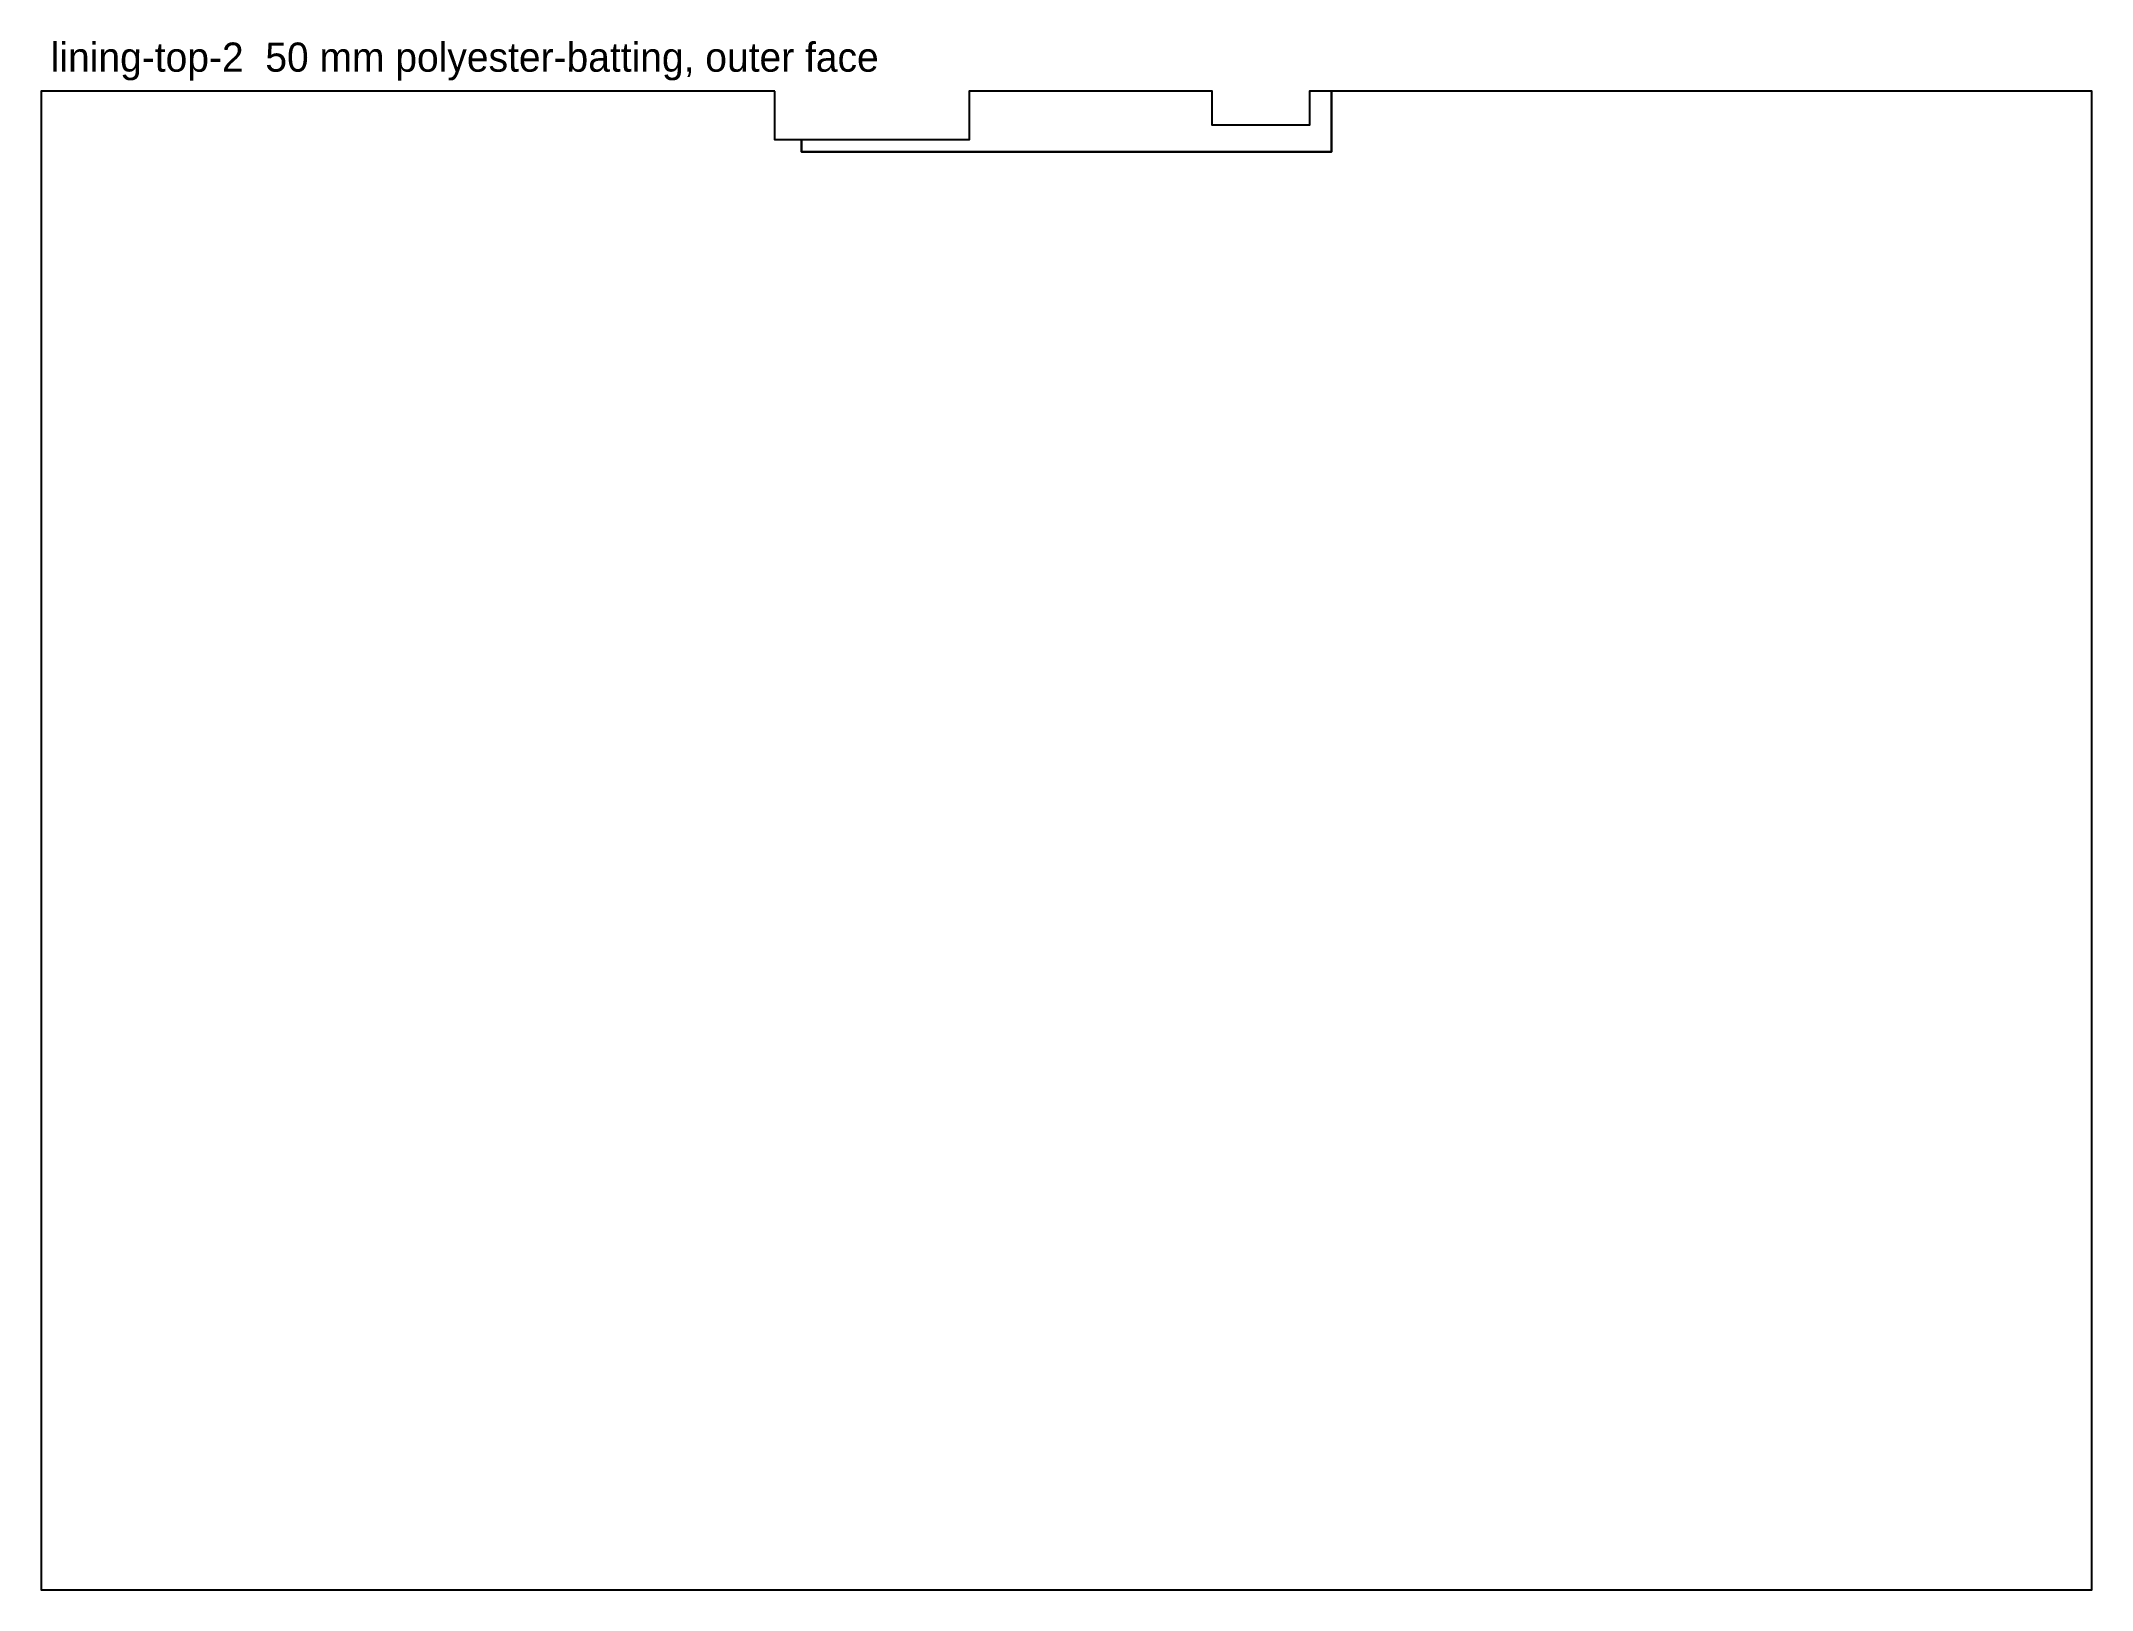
# Model space of a CAD drawing. Header units: millimetres. Extents: x 0 to 422, y 0 to 319.
import ezdxf

# ---------------------------------------------------------------- set-up
doc = ezdxf.new("R2010")
doc.units = ezdxf.units.MM
for name, color, linetype in [('CUT_OUTSIDE', 1, 'Continuous'), ('NOTES', 7, 'Continuous'), ('POCKET_18MM', 3, 'Continuous')]:
    doc.layers.add(name, color=color, linetype=linetype)

msp = doc.modelspace()

# ---------------------------------------------------------------- linework, layer by layer
at = {"layer": 'CUT_OUTSIDE'}
msp.add_lwpolyline([(151, 308.5), (0, 308.5), (0, 0), (422, 0), (422, 308.5), (265.5, 308.5), (265.5, 296), (156.5, 296), (156.5, 298.5), (151, 298.5), (151, 308.5)], close=True, dxfattribs=at)
at = {"layer": 'POCKET_18MM'}
msp.add_lwpolyline([(156.5, 298.5), (156.5, 296), (265.5, 296), (265.5, 308.5), (261, 308.5), (261, 301.5), (241, 301.5), (241, 308.5), (191, 308.5), (191, 298.5), (156.5, 298.5)], close=True, dxfattribs=at)

# ---------------------------------------------------------------- texts
at = {"layer": 'NOTES'}
msp.add_text('lining-top-2  50 mm polyester-batting, outer face', height=6, dxfattribs=at).set_placement((2, 312.5))

doc.saveas('drawing.dxf')
